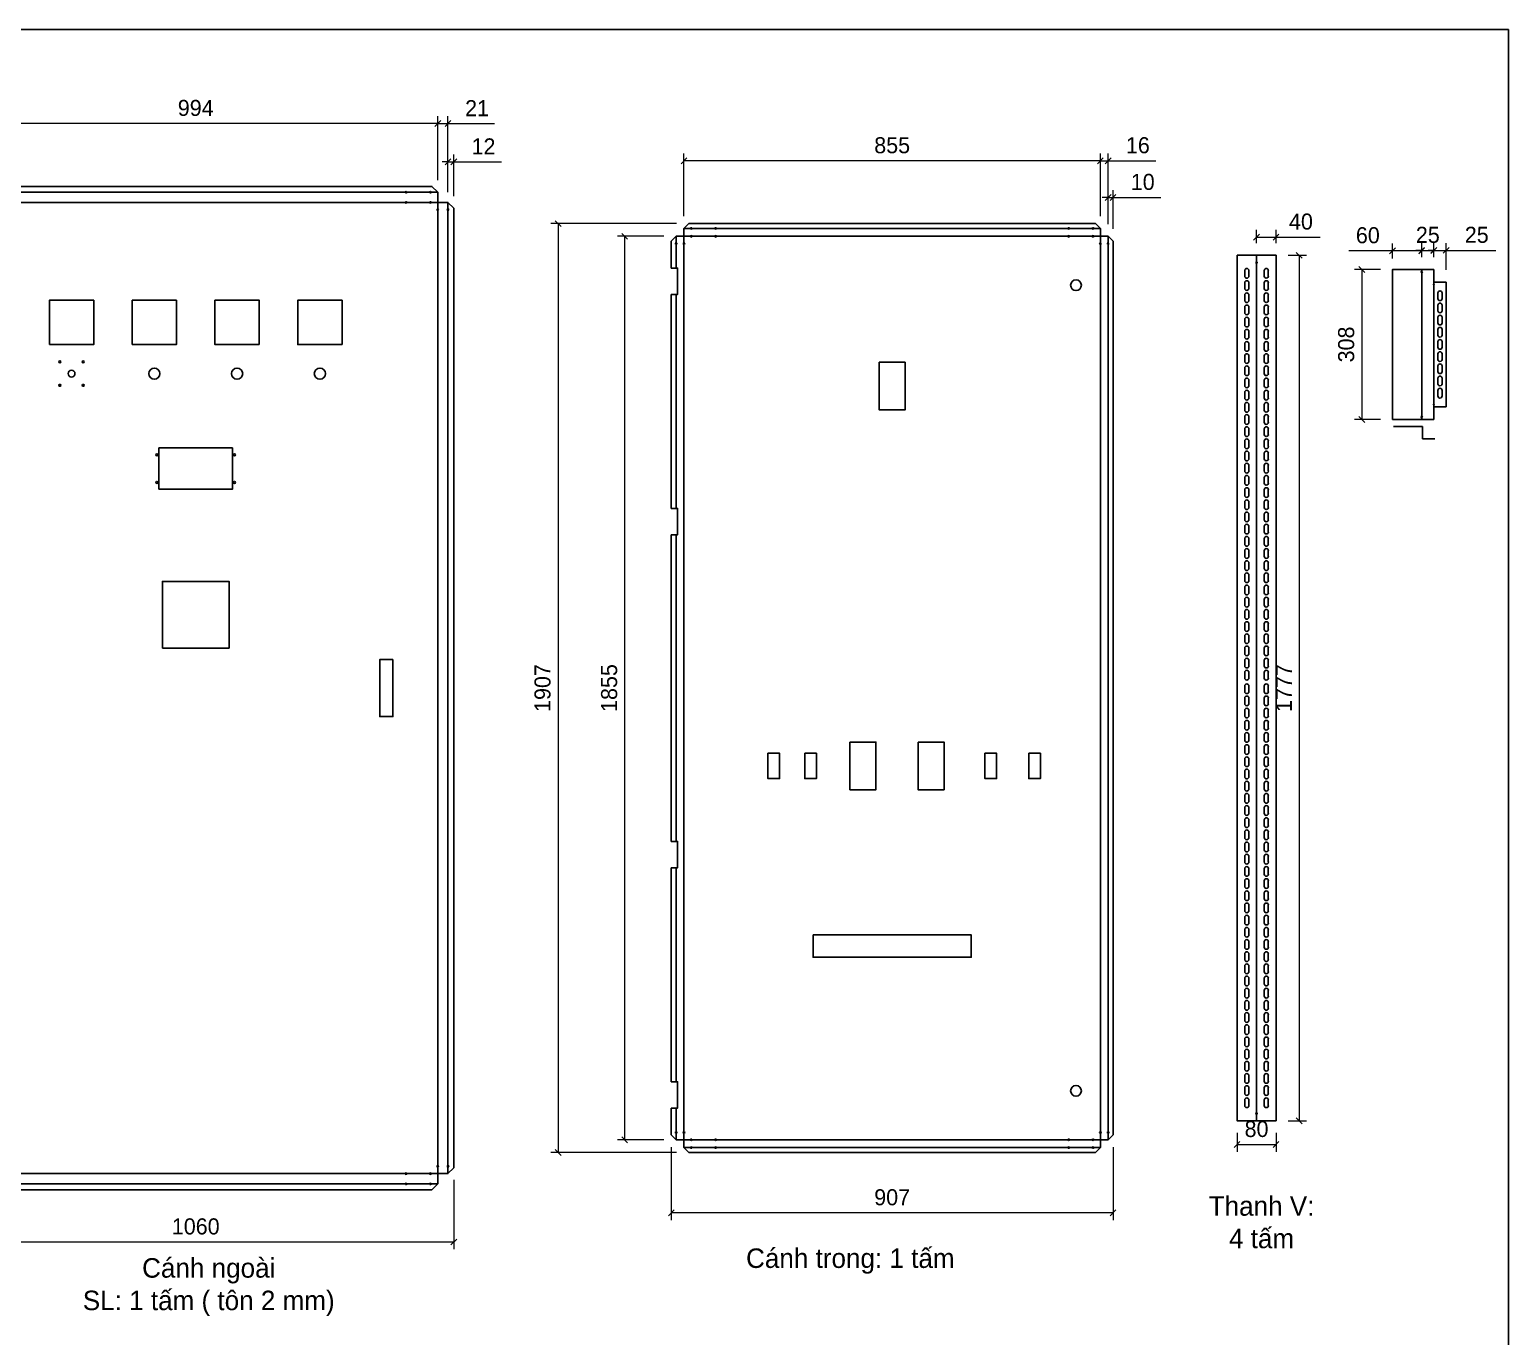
# Model space of a CAD drawing. Header units: millimetres. Extents: x 0 to 5930, y 0 to 4193.
# Drawn here: x 2893 to 5930, y 1510 to 4193 of the extents above; entities that cross this region are included whole.
import ezdxf
from ezdxf.enums import TextEntityAlignment as Align

# ---------------------------------------------------------------- set-up
doc = ezdxf.new("R2010")
doc.units = ezdxf.units.MM
for name, color, linetype in [('CNC', 7, 'Continuous'), ('CO', 1, 'Continuous'), ('DIM', 253, 'Continuous')]:
    doc.layers.add(name, color=color, linetype=linetype)
doc.styles.add('Tahoma (Input Text)', font='tahoma.ttf')
doc.dimstyles.new('Dim-33', dxfattribs={"dimtxt": 33, "dimasz": 12, "dimexe": 15, "dimexo": 25, "dimgap": 15, "dimtad": 1, "dimdec": 0, "dimtxsty": 'Standard', "dimblk": 'OBLIQUE', "dimcen": 10, "dimclrd": 5, "dimclre": 5, "dimclrt": 3, "dimazin": 3, "dimtfac": 1, "dimtdec": 0, "dimtmove": 0, "dimatfit": 3, "dimldrblk": 'OPEN30', "dimlwd": 9, "dimlwe": 9})

# ---------------------------------------------------------------- blocks, each defined once
blk = doc.blocks.new('f3daunguoc')
at = {"layer": 'CNC', "color": 2, "lineweight": -3}
blk.add_circle((0, 0), 1.5, dxfattribs=at)
blk = doc.blocks.new('*D65')
at = {"color": 0, "linetype": 'ByBlock', "lineweight": -2}
for p, q in [((3746.2, 3915.2), (3758.2, 3927.2)), ((3770.2, 3927.2), (3758.2, 3915.2))]:
    blk.add_line(p, q, dxfattribs=at)
at = {"layer": 'Defpoints', "color": 0, "transparency": 16777216}
for p in [(3764.2, 3921.2), (3752.2, 3837.8), (3764.2, 3825.8)]:
    blk.add_point(p, dxfattribs=at)
at = {"layer": 'DIM', "color": 5, "lineweight": 9, "transparency": 16777216}
for p, q in [((3752.2, 3921.2), (3740.2, 3921.2)), ((3752.2, 3862.8), (3752.2, 3936.2)), ((3752.2, 3921.2), (3764.2, 3921.2)), ((3764.2, 3850.8), (3764.2, 3936.2)), ((3764.2, 3921.2), (3862, 3921.2))]:
    blk.add_line(p, q, dxfattribs=at)
at = {"layer": 'DIM', "color": 3, "transparency": 16777216, "insert": (3825.1, 3952.8), "char_height": 33, "attachment_point": 5}
blk.add_mtext('12', dxfattribs=at)
blk = doc.blocks.new('_Oblique')
at = {"color": 0, "linetype": 'ByBlock', "lineweight": -2}
blk.add_line((-0.5, -0.5), (0.5, 0.5), dxfattribs=at)
blk = doc.blocks.new('_Open30')
at = {"color": 0, "linetype": 'ByBlock', "lineweight": -2}
for p, q in [((-1, 0.27), (0, 0)), ((0, 0), (-1, -0.27)), ((0, 0), (-1, 0))]:
    blk.add_line(p, q, dxfattribs=at)
blk = doc.blocks.new('*D66')
at = {"color": 0, "linetype": 'ByBlock', "lineweight": -2}
for p, q in [((3725.2, 3993.7), (3737.2, 4005.7)), ((3758.2, 4005.7), (3746.2, 3993.7))]:
    blk.add_line(p, q, dxfattribs=at)
at = {"layer": 'Defpoints', "color": 0, "transparency": 16777216}
for p in [(3752.2, 3999.7), (3731.2, 3858.8), (3752.2, 3834.1)]:
    blk.add_point(p, dxfattribs=at)
at = {"layer": 'DIM', "color": 5, "lineweight": 9, "transparency": 16777216}
for p, q in [((3731.2, 3883.8), (3731.2, 4014.7)), ((3752.2, 3859.1), (3752.2, 4014.7)), ((3731.2, 3999.7), (3719.2, 3999.7)), ((3731.2, 3999.7), (3752.2, 3999.7)), ((3752.2, 3999.7), (3847.7, 3999.7))]:
    blk.add_line(p, q, dxfattribs=at)
at = {"layer": 'DIM', "color": 3, "transparency": 16777216, "insert": (3811.9, 4031.3), "char_height": 33, "attachment_point": 5}
blk.add_mtext('21', dxfattribs=at)
blk = doc.blocks.new('*D67')
at = {"color": 0, "linetype": 'ByBlock', "lineweight": -2}
for p, q in [((2743.2, 4005.7), (2731.2, 3993.7)), ((3725.2, 3993.7), (3737.2, 4005.7))]:
    blk.add_line(p, q, dxfattribs=at)
at = {"layer": 'Defpoints', "color": 0, "transparency": 16777216}
for p in [(2737.2, 3999.7), (2737.2, 3858.8), (3731.2, 3858.8)]:
    blk.add_point(p, dxfattribs=at)
at = {"layer": 'DIM', "color": 5, "lineweight": 9, "transparency": 16777216}
for p, q in [((2737.2, 3883.8), (2737.2, 4014.7)), ((3731.2, 3883.8), (3731.2, 4014.7)), ((3731.2, 3999.7), (2737.2, 3999.7))]:
    blk.add_line(p, q, dxfattribs=at)
at = {"layer": 'DIM', "color": 3, "transparency": 16777216, "insert": (3234.2, 4031.6), "char_height": 33, "attachment_point": 5}
blk.add_mtext('994', dxfattribs=at)
blk = doc.blocks.new('*D68')
at = {"color": 0, "linetype": 'ByBlock', "lineweight": -2}
for p, q in [((2710.2, 1709.5), (2698.2, 1697.5)), ((3758.2, 1697.5), (3770.2, 1709.5))]:
    blk.add_line(p, q, dxfattribs=at)
at = {"layer": 'Defpoints', "color": 0, "transparency": 16777216}
for p in [(2704.2, 1855.8), (3764.2, 1855.8), (3764.2, 1703.5)]:
    blk.add_point(p, dxfattribs=at)
at = {"layer": 'DIM', "color": 5, "lineweight": 9, "transparency": 16777216}
for p, q in [((2704.2, 1830.8), (2704.2, 1688.5)), ((3764.2, 1830.8), (3764.2, 1688.5)), ((2704.2, 1703.5), (3764.2, 1703.5))]:
    blk.add_line(p, q, dxfattribs=at)
at = {"layer": 'DIM', "color": 3, "transparency": 16777216, "insert": (3234.2, 1735.3), "char_height": 33, "attachment_point": 5}
blk.add_mtext('1060', dxfattribs=at)
blk = doc.blocks.new('*D69')
at = {"color": 0, "linetype": 'ByBlock', "lineweight": -2}
for p, q in [((4216.7, 1769.3), (4204.7, 1757.3)), ((5111.7, 1757.3), (5123.7, 1769.3))]:
    blk.add_line(p, q, dxfattribs=at)
at = {"layer": 'Defpoints', "color": 0, "transparency": 16777216}
for p in [(4210.7, 1923.3), (5117.7, 1923.3), (4210.7, 1763.3)]:
    blk.add_point(p, dxfattribs=at)
at = {"layer": 'DIM', "color": 5, "lineweight": 9, "transparency": 16777216}
for p, q in [((4210.7, 1898.3), (4210.7, 1748.3)), ((5117.7, 1898.3), (5117.7, 1748.3)), ((5117.7, 1763.3), (4210.7, 1763.3))]:
    blk.add_line(p, q, dxfattribs=at)
at = {"layer": 'DIM', "color": 3, "transparency": 16777216, "insert": (4664.2, 1795.1), "char_height": 33, "attachment_point": 5}
blk.add_mtext('907', dxfattribs=at)
blk = doc.blocks.new('*D70')
at = {"color": 0, "linetype": 'ByBlock', "lineweight": -2}
for p, q in [((5101.7, 3841.9), (5113.7, 3853.9)), ((5123.7, 3853.9), (5111.7, 3841.9))]:
    blk.add_line(p, q, dxfattribs=at)
at = {"layer": 'Defpoints', "color": 0, "transparency": 16777216}
for p in [(5117.7, 3847.9), (5107.7, 3768.3), (5117.7, 3758.3)]:
    blk.add_point(p, dxfattribs=at)
at = {"layer": 'DIM', "color": 5, "lineweight": 9, "transparency": 16777216}
for p, q in [((5107.7, 3793.3), (5107.7, 3862.9)), ((5117.7, 3783.3), (5117.7, 3862.9)), ((5107.7, 3847.9), (5095.7, 3847.9)), ((5107.7, 3847.9), (5117.7, 3847.9)), ((5117.7, 3847.9), (5215.7, 3847.9))]:
    blk.add_line(p, q, dxfattribs=at)
at = {"layer": 'DIM', "color": 3, "transparency": 16777216, "insert": (5178.7, 3879.7), "char_height": 33, "attachment_point": 5}
blk.add_mtext('10', dxfattribs=at)
blk = doc.blocks.new('*D71')
at = {"color": 0, "linetype": 'ByBlock', "lineweight": -2}
for p, q in [((5085.7, 3917.2), (5097.7, 3929.2)), ((5113.7, 3929.2), (5101.7, 3917.2))]:
    blk.add_line(p, q, dxfattribs=at)
at = {"layer": 'Defpoints', "color": 0, "transparency": 16777216}
for p in [(5107.7, 3923.2), (5091.7, 3784.3), (5107.7, 3768.3)]:
    blk.add_point(p, dxfattribs=at)
at = {"layer": 'DIM', "color": 5, "lineweight": 9, "transparency": 16777216}
for p, q in [((5091.7, 3923.2), (5079.7, 3923.2)), ((5091.7, 3809.3), (5091.7, 3938.2)), ((5091.7, 3923.2), (5107.7, 3923.2)), ((5107.7, 3793.3), (5107.7, 3938.2)), ((5107.7, 3923.2), (5205.8, 3923.2))]:
    blk.add_line(p, q, dxfattribs=at)
at = {"layer": 'DIM', "color": 3, "transparency": 16777216, "insert": (5168.7, 3955), "char_height": 33, "attachment_point": 5}
blk.add_mtext('16', dxfattribs=at)
blk = doc.blocks.new('*D72')
at = {"color": 0, "linetype": 'ByBlock', "lineweight": -2}
for p, q in [((4242.7, 3929.2), (4230.7, 3917.2)), ((5085.7, 3917.2), (5097.7, 3929.2))]:
    blk.add_line(p, q, dxfattribs=at)
at = {"layer": 'Defpoints', "color": 0, "transparency": 16777216}
for p in [(4236.7, 3923.2), (4236.7, 3784.3), (5091.7, 3784.3)]:
    blk.add_point(p, dxfattribs=at)
at = {"layer": 'DIM', "color": 5, "lineweight": 9, "transparency": 16777216}
for p, q in [((4236.7, 3809.3), (4236.7, 3938.2)), ((5091.7, 3923.2), (4236.7, 3923.2)), ((5091.7, 3809.3), (5091.7, 3938.2))]:
    blk.add_line(p, q, dxfattribs=at)
at = {"layer": 'DIM', "color": 3, "transparency": 16777216, "insert": (4664.2, 3955), "char_height": 33, "attachment_point": 5}
blk.add_mtext('855', dxfattribs=at)
blk = doc.blocks.new('*D73')
at = {"color": 0, "linetype": 'ByBlock', "lineweight": -2}
for p, q in [((3984.3, 3788.3), (3972.3, 3800.3)), ((3972.3, 1893.3), (3984.3, 1881.3))]:
    blk.add_line(p, q, dxfattribs=at)
at = {"layer": 'Defpoints', "color": 0, "transparency": 16777216}
for p in [(4246.7, 3794.3), (3978.3, 1887.3), (4246.7, 1887.3)]:
    blk.add_point(p, dxfattribs=at)
at = {"layer": 'DIM', "color": 5, "lineweight": 9, "transparency": 16777216}
for p, q in [((4221.7, 3794.3), (3963.3, 3794.3)), ((3978.3, 3794.3), (3978.3, 1887.3)), ((4221.7, 1887.3), (3963.3, 1887.3))]:
    blk.add_line(p, q, dxfattribs=at)
at = {"layer": 'DIM', "color": 3, "transparency": 16777216, "insert": (3946.4, 2840.8), "char_height": 33, "attachment_point": 5, "rotation": 90}
blk.add_mtext('1907', dxfattribs=at)
blk = doc.blocks.new('*D74')
at = {"color": 0, "linetype": 'ByBlock', "lineweight": -2}
for p, q in [((4121, 3762.3), (4109, 3774.3)), ((4109, 1919.3), (4121, 1907.3))]:
    blk.add_line(p, q, dxfattribs=at)
at = {"layer": 'Defpoints', "color": 0, "transparency": 16777216}
for p in [(4115, 3768.3), (4220.7, 3768.3), (4220.7, 1913.3)]:
    blk.add_point(p, dxfattribs=at)
at = {"layer": 'DIM', "color": 5, "lineweight": 9, "transparency": 16777216}
for p, q in [((4195.7, 3768.3), (4100, 3768.3)), ((4115, 1913.3), (4115, 3768.3)), ((4195.7, 1913.3), (4100, 1913.3))]:
    blk.add_line(p, q, dxfattribs=at)
at = {"layer": 'DIM', "color": 3, "transparency": 16777216, "insert": (4083.2, 2840.8), "char_height": 33, "attachment_point": 5, "rotation": 90}
blk.add_mtext('1855', dxfattribs=at)
blk = doc.blocks.new('*D75')
at = {"color": 0, "linetype": 'ByBlock', "lineweight": -2}
for p, q in [((5506.1, 3723.3), (5494.1, 3735.3)), ((5494.1, 1958.3), (5506.1, 1946.3))]:
    blk.add_line(p, q, dxfattribs=at)
at = {"layer": 'Defpoints', "color": 0, "transparency": 16777216}
for p in [(5452.4, 3729.3), (5452.4, 1952.3), (5500.1, 1952.3)]:
    blk.add_point(p, dxfattribs=at)
at = {"layer": 'DIM', "color": 5, "lineweight": 9, "transparency": 16777216}
for p, q in [((5477.4, 3729.3), (5515.1, 3729.3)), ((5500.1, 3729.3), (5500.1, 1952.3)), ((5477.4, 1952.3), (5515.1, 1952.3))]:
    blk.add_line(p, q, dxfattribs=at)
at = {"layer": 'DIM', "color": 3, "transparency": 16777216, "insert": (5468.5, 2840.8), "char_height": 33, "attachment_point": 5, "rotation": 90}
blk.add_mtext('1777', dxfattribs=at)
blk = doc.blocks.new('*D76')
at = {"color": 0, "linetype": 'ByBlock', "lineweight": -2}
for p, q in [((5378.4, 1909.5), (5366.4, 1897.5)), ((5446.4, 1897.5), (5458.4, 1909.5))]:
    blk.add_line(p, q, dxfattribs=at)
at = {"layer": 'Defpoints', "color": 0, "transparency": 16777216}
for p in [(5372.4, 1952.3), (5452.4, 1952.3), (5452.4, 1903.5)]:
    blk.add_point(p, dxfattribs=at)
at = {"layer": 'DIM', "color": 5, "lineweight": 9, "transparency": 16777216}
for p, q in [((5372.4, 1927.3), (5372.4, 1888.5)), ((5452.4, 1927.3), (5452.4, 1888.5)), ((5372.4, 1903.5), (5452.4, 1903.5))]:
    blk.add_line(p, q, dxfattribs=at)
at = {"layer": 'DIM', "color": 3, "transparency": 16777216, "insert": (5412.4, 1935.3), "char_height": 33, "attachment_point": 5}
blk.add_mtext('80', dxfattribs=at)
blk = doc.blocks.new('*D77')
at = {"color": 0, "linetype": 'ByBlock', "lineweight": -2}
for p, q in [((5418.4, 3772.5), (5406.4, 3760.5)), ((5446.4, 3760.5), (5458.4, 3772.5))]:
    blk.add_line(p, q, dxfattribs=at)
at = {"layer": 'Defpoints', "color": 0, "transparency": 16777216}
for p in [(5452.4, 3766.5), (5412.4, 3729.3), (5452.4, 3729.3)]:
    blk.add_point(p, dxfattribs=at)
at = {"layer": 'DIM', "color": 5, "lineweight": 9, "transparency": 16777216}
for p, q in [((5412.4, 3754.3), (5412.4, 3781.5)), ((5412.4, 3766.5), (5452.4, 3766.5)), ((5452.4, 3754.3), (5452.4, 3781.5)), ((5452.4, 3766.5), (5542.9, 3766.5))]:
    blk.add_line(p, q, dxfattribs=at)
at = {"layer": 'DIM', "color": 3, "transparency": 16777216, "insert": (5503.6, 3798.3), "char_height": 33, "attachment_point": 5}
blk.add_mtext('40', dxfattribs=at)
blk = doc.blocks.new('ovan8.5x20')
at = {"layer": 'CNC', "color": 2, "lineweight": -3}
for p, q in [((5.7, 4.2), (-5.8, 4.2)), ((-5.8, -4.2), (5.7, -4.2))]:
    blk.add_line(p, q, dxfattribs=at)
for centre, start, end in [((-5.8, 0), 90, 270), ((5.7, 0), 270, 90)]:
    blk.add_arc(centre, 4.25, start, end, dxfattribs=at)
blk = doc.blocks.new('*D78')
at = {"color": 0, "linetype": 'ByBlock', "lineweight": -2}
for p, q in [((5770.6, 3733.3), (5782.6, 3745.3)), ((5807.6, 3745.3), (5795.6, 3733.3))]:
    blk.add_line(p, q, dxfattribs=at)
at = {"layer": 'Defpoints', "color": 0, "transparency": 16777216}
for p in [(5801.6, 3739.3), (5776.6, 3700.2), (5801.6, 3674.2)]:
    blk.add_point(p, dxfattribs=at)
at = {"layer": 'DIM', "color": 5, "lineweight": 9, "transparency": 16777216}
for p, q in [((5776.6, 3739.3), (5764.6, 3739.3)), ((5776.6, 3725.2), (5776.6, 3754.3)), ((5776.6, 3739.3), (5801.6, 3739.3)), ((5801.6, 3699.2), (5801.6, 3754.3)), ((5801.6, 3739.3), (5903.6, 3739.3))]:
    blk.add_line(p, q, dxfattribs=at)
at = {"layer": 'DIM', "color": 3, "transparency": 16777216, "insert": (5864.6, 3771.1), "char_height": 33, "attachment_point": 5}
blk.add_mtext('25', dxfattribs=at)
blk = doc.blocks.new('*D79')
at = {"color": 0, "linetype": 'ByBlock', "lineweight": -2}
for p, q in [((5745.6, 3733.1), (5757.6, 3745.1)), ((5782.6, 3745.1), (5770.6, 3733.1))]:
    blk.add_line(p, q, dxfattribs=at)
at = {"layer": 'Defpoints', "color": 0, "transparency": 16777216}
for p in [(5776.6, 3739.1), (5751.6, 3700.2), (5776.6, 3700.2)]:
    blk.add_point(p, dxfattribs=at)
at = {"layer": 'DIM', "color": 5, "lineweight": 9, "transparency": 16777216}
for p, q in [((5751.6, 3739.1), (5739.6, 3739.1)), ((5751.6, 3725.2), (5751.6, 3754.1)), ((5751.6, 3739.1), (5776.6, 3739.1)), ((5776.6, 3725.2), (5776.6, 3754.1)), ((5776.6, 3739.1), (5788.6, 3739.1))]:
    blk.add_line(p, q, dxfattribs=at)
at = {"layer": 'DIM', "color": 3, "transparency": 16777216, "insert": (5764.1, 3771), "char_height": 33, "attachment_point": 5}
blk.add_mtext('25', dxfattribs=at)
blk = doc.blocks.new('*D80')
at = {"color": 0, "linetype": 'ByBlock', "lineweight": -2}
for p, q in [((5634.5, 3694.2), (5622.5, 3706.2)), ((5622.5, 3398.2), (5634.5, 3386.2))]:
    blk.add_line(p, q, dxfattribs=at)
at = {"layer": 'Defpoints', "color": 0, "transparency": 16777216}
for p in [(5691.6, 3700.2), (5628.5, 3392.2), (5691.6, 3392.2)]:
    blk.add_point(p, dxfattribs=at)
at = {"layer": 'DIM', "color": 5, "lineweight": 9, "transparency": 16777216}
for p, q in [((5666.6, 3700.2), (5613.5, 3700.2)), ((5628.5, 3700.2), (5628.5, 3392.2)), ((5666.6, 3392.2), (5613.5, 3392.2))]:
    blk.add_line(p, q, dxfattribs=at)
at = {"layer": 'DIM', "color": 3, "transparency": 16777216, "insert": (5596.6, 3546.2), "char_height": 33, "attachment_point": 5, "rotation": 90}
blk.add_mtext('308', dxfattribs=at)
blk = doc.blocks.new('*D81')
at = {"color": 0, "linetype": 'ByBlock', "lineweight": -2}
for p, q in [((5697.6, 3744.4), (5685.6, 3732.4)), ((5745.6, 3732.4), (5757.6, 3744.4))]:
    blk.add_line(p, q, dxfattribs=at)
at = {"layer": 'Defpoints', "color": 0, "transparency": 16777216}
for p in [(5691.6, 3738.4), (5691.6, 3698), (5751.6, 3700.2)]:
    blk.add_point(p, dxfattribs=at)
at = {"layer": 'DIM', "color": 5, "lineweight": 9, "transparency": 16777216}
for p, q in [((5691.6, 3738.4), (5602.2, 3738.4)), ((5691.6, 3723), (5691.6, 3753.4)), ((5751.6, 3738.4), (5691.6, 3738.4)), ((5751.6, 3725.2), (5751.6, 3753.4))]:
    blk.add_line(p, q, dxfattribs=at)
at = {"layer": 'DIM', "color": 3, "transparency": 16777216, "insert": (5640.9, 3770.2), "char_height": 33, "attachment_point": 5}
blk.add_mtext('60', dxfattribs=at)
blk = doc.blocks.new('A$C143B6121')
at = {"color": 2}
for p, q in [((3.2, 8.5), (14.7, 8.5)), ((3.2, 0), (14.7, 0))]:
    blk.add_line(p, q, dxfattribs=at)
for centre, start, end in [((3.2, 4.3), 90, 270), ((14.7, 4.3), 270, 90)]:
    blk.add_arc(centre, 4.25, start, end, dxfattribs=at)
blk = doc.blocks.new('khungtenAsean2')
at = {"color": 7}
blk.add_lwpolyline([(0, 0), (2970, 0), (2970, -2100), (0, -2100)], close=True, dxfattribs=at)
at = {"color": 1, "style": 'Tahoma (Input Text)', "flags": 8}
for tag, p in [('#01', (137.1, -2021.3)), ('#03', (506.6, -2019.3)), ('#05', (1106.6, -2021.3)), ('#07', (1834.7, -2021.3)), ('#09', (2146.7, -2021.3)), ('#02', (98.5, -2081.3)), ('#04', (486.1, -2081.3)), ('#06', (1065.3, -2081.3)), ('#08', (1817.4, -2081.3)), ('#10', (2146.7, -2081.3))]:
    blk.add_attdef(tag, p, '', height=25, dxfattribs=at)
blk.add_attdef('#11', text='', height=25, dxfattribs=at).set_placement((2915, -2067.3), align=Align.CENTER)

msp = doc.modelspace()

# ---------------------------------------------------------------- linework, layer by layer
at = {"color": 7}
for p, q in [((5412.4, 3729.3), (5412.4, 1952.3)), ((5691.6, 3392.2), (5691.6, 3700.2)), ((5751.6, 3392.2), (5751.6, 3700.2)), ((5776.6, 3392.2), (5776.6, 3700.2)), ((5776.6, 3674.2), (5801.6, 3674.2)), ((5801.6, 3418.2), (5801.6, 3674.2)), ((5776.6, 3418.2), (5801.6, 3418.2)), ((5693.5, 3377.7), (5753.5, 3377.7)), ((5753.5, 3377.7), (5753.5, 3352.7)), ((5753.5, 3352.7), (5778.5, 3352.7))]:
    msp.add_line(p, q, dxfattribs=at)
for points in [[(2704.2, 1939.8), (2704.2, 1855.8), (2716.2, 1843.8), (2737.2, 1843.8), (2737.2, 1822.8), (2749.2, 1810.8), (3719.2, 1810.8), (3731.2, 1822.8), (3731.2, 1843.8), (3752.2, 1843.8), (3764.2, 1855.8), (3764.2, 3825.8), (3752.2, 3837.8), (3731.2, 3837.8), (3731.2, 3858.8), (3719.2, 3870.8), (2749.2, 3870.8), (2737.2, 3858.8), (2737.2, 3837.8), (2716.2, 3837.8), (2704.2, 3825.8), (2704.2, 3741.8)], [(3731.2, 3858.8), (2737.2, 3858.8)], [(3752.2, 1843.8), (3752.2, 3837.8)], [(4210.7, 1978.5), (4210.7, 1923.3), (4220.7, 1913.3), (4236.7, 1913.3), (4236.7, 1897.3), (4246.7, 1887.3), (5081.7, 1887.3), (5091.7, 1897.3), (5091.7, 1913.3), (5107.7, 1913.3), (5117.7, 1923.3), (5117.7, 3758.3), (5107.7, 3768.3), (5091.7, 3768.3), (5091.7, 3784.3), (5081.7, 3794.3), (4246.7, 3794.3), (4236.7, 3784.3), (4236.7, 3768.3), (4220.7, 3768.3), (4210.7, 3758.3), (4210.7, 3703)], [(4220.7, 3768.3), (4220.7, 3703)], [(5091.7, 3784.3), (4236.7, 3784.3)], [(5107.7, 1913.3), (5107.7, 3768.3)], [(5776.6, 3392.2), (5691.6, 3392.2), (5691.6, 3700.2), (5776.6, 3700.2)], [(4210.7, 3649), (4210.7, 3209.5)], [(4220.7, 3649), (4220.7, 3209.5)], [(5801.6, 3674.2), (5801.6, 3418.2)], [(4210.7, 3155.5), (4210.7, 2526)], [(4220.7, 3155.5), (4220.7, 2526)], [(4210.7, 2472), (4210.7, 2032.5)], [(4220.7, 2472), (4220.7, 2032.5)], [(4220.7, 1978.5), (4220.7, 1913.3)], [(4236.7, 1897.3), (5091.7, 1897.3)], [(2737.2, 1822.8), (3731.2, 1822.8)]]:
    msp.add_lwpolyline(points, dxfattribs=at)
for points in [[(3731.2, 3837.8), (2737.2, 3837.8), (2737.2, 1843.8), (3731.2, 1843.8)], [(5091.7, 3768.3), (4236.7, 3768.3), (4236.7, 1913.3), (5091.7, 1913.3)], [(5372.4, 3729.3), (5452.4, 3729.3), (5452.4, 1952.3), (5372.4, 1952.3)]]:
    msp.add_lwpolyline(points, close=True, dxfattribs=at)
at = {"color": 2}
for points in [[(4210.7, 3649), (4223.7, 3649), (4223.7, 3703), (4210.7, 3703)], [(4210.7, 3209.5), (4223.7, 3209.5), (4223.7, 3155.5), (4210.7, 3155.5)], [(4210.7, 2472), (4223.7, 2472), (4223.7, 2526), (4210.7, 2526)], [(4210.7, 2032.5), (4223.7, 2032.5), (4223.7, 1978.5), (4210.7, 1978.5)]]:
    msp.add_lwpolyline(points, dxfattribs=at)
at = {"color": 2, "ltscale": 300}
for points in [[(2933.7, 3545.8), (3024.7, 3545.8), (3024.7, 3636.8), (2933.7, 3636.8)], [(3103.7, 3545.8), (3194.7, 3545.8), (3194.7, 3636.8), (3103.7, 3636.8)], [(3364.7, 3545.8), (3273.7, 3545.8), (3273.7, 3636.8), (3364.7, 3636.8)], [(3534.7, 3545.8), (3443.7, 3545.8), (3443.7, 3636.8), (3534.7, 3636.8)], [(3158.7, 3248.8), (3309.7, 3248.8), (3309.7, 3333.8), (3158.7, 3333.8)], [(3165.7, 2922.8), (3302.7, 2922.8), (3302.7, 3059.8), (3165.7, 3059.8)]]:
    msp.add_lwpolyline(points, close=True, dxfattribs=at)
at = {"color": 2}
msp.add_lwpolyline([(3639.1, 2899.3), (3612.1, 2899.3), (3612.1, 2782.3), (3639.1, 2782.3)], close=True, dxfattribs=at)
for centre, radius in [((5041.7, 3667.8), 11), ((5751.6, 3695.2), 1.5), ((5776.6, 3669.2), 1), ((5776.6, 3423.2), 1), ((5751.6, 3397.2), 1.5), ((5041.7, 2013.8), 11)]:
    msp.add_circle(centre, radius, dxfattribs=at)
at = {"color": 2, "ltscale": 300}
for centre, radius in [((2955.2, 3510.3), 2), ((2979.2, 3486.3), 7), ((3003.2, 3510.3), 2), ((3149.2, 3486.3), 11.5), ((3319.2, 3486.3), 11.5), ((3489.2, 3486.3), 11.5), ((2955.2, 3462.3), 2), ((3003.2, 3462.3), 2), ((3154.6, 3319.6), 2), ((3313.8, 3319.6), 2), ((3154.6, 3263), 2), ((3313.8, 3263), 2)]:
    msp.add_circle(centre, radius, dxfattribs=at)
at = {"layer": 'CO', "color": 2, "linetype": 'Continuous'}
for points in [[(4637.6, 3509.8), (4690.8, 3509.8), (4690.8, 3411.8), (4637.6, 3411.8)], [(4409.2, 2706.9), (4433.2, 2706.9), (4433.2, 2654.9), (4409.2, 2654.9)], [(4484.7, 2706.9), (4508.7, 2706.9), (4508.7, 2654.9), (4484.7, 2654.9)], [(4577.6, 2729.9), (4630.8, 2729.9), (4630.8, 2631.9), (4577.6, 2631.9)], [(4717.6, 2729.9), (4770.8, 2729.9), (4770.8, 2631.9), (4717.6, 2631.9)], [(4854.5, 2706.9), (4878.5, 2706.9), (4878.5, 2654.9), (4854.5, 2654.9)], [(4944.7, 2706.9), (4968.7, 2706.9), (4968.7, 2654.9), (4944.7, 2654.9)], [(4501.7, 2334), (4826.7, 2334), (4826.7, 2288), (4501.7, 2288)]]:
    msp.add_lwpolyline(points, close=True, dxfattribs=at)

# ---------------------------------------------------------------- block references
at = {"color": 7, "xscale": 1.996500000008381, "yscale": 1.996500000008381, "zscale": 1.996500000008381}
msp.add_blockref('khungtenAsean2', (0, 4192.7), dxfattribs=at)
at = {"lineweight": -3, "rotation": 180}
for p in [(3666.2, 3858.8), (3716.2, 3858.8), (3666.2, 3837.8), (3716.2, 3837.8), (3731.2, 3822.8), (3752.2, 3822.8), (5026.7, 3784.3), (5026.7, 3768.3), (5076.7, 3784.3), (5076.7, 3768.3), (5091.7, 3753.3), (5107.7, 3753.3)]:
    msp.add_blockref('f3daunguoc', p, dxfattribs=at)
at = {"lineweight": -3, "xscale": -1, "rotation": 180}
for p in [(4251.7, 3784.3), (4251.7, 3768.3), (4301.7, 3784.3), (4301.7, 3768.3), (4220.7, 3753.3), (4236.7, 3753.3), (5412.4, 3714.3)]:
    msp.add_blockref('f3daunguoc', p, dxfattribs=at)
at = {"color": 7, "xscale": -1, "rotation": 270}
for p in [(5784.8, 3637.2), (5784.8, 3612.2)]:
    msp.add_blockref('A$C143B6121', p, dxfattribs=at)
at = {"color": 7, "rotation": 270}
for p in [(5784.8, 3605.2), (5784.8, 3580.2), (5784.8, 3555.2), (5784.8, 3530.2), (5784.8, 3505.2), (5784.8, 3480.2), (5784.8, 3455.2)]:
    msp.add_blockref('A$C143B6121', p, dxfattribs=at)
at = {"lineweight": -3}
for p in [(5412.4, 1967.3), (4220.7, 1928.3), (4236.7, 1928.3), (4251.7, 1913.3), (4301.7, 1913.3), (4251.7, 1897.3), (4301.7, 1897.3)]:
    msp.add_blockref('f3daunguoc', p, dxfattribs=at)
at = {"lineweight": -3, "xscale": -1}
for p in [(5026.7, 1913.3), (5076.7, 1913.3), (5091.7, 1928.3), (5107.7, 1928.3), (5026.7, 1897.3), (5076.7, 1897.3), (3731.2, 1858.8), (3752.2, 1858.8), (3666.2, 1843.8), (3666.2, 1822.8), (3716.2, 1843.8), (3716.2, 1822.8)]:
    msp.add_blockref('f3daunguoc', p, dxfattribs=at)
at = {"layer": 'CNC', "lineweight": -3, "xscale": -1}
for p, rotation in [((5392.4, 3692.1), 90), ((5392.4, 3667.1), 90), ((5392.4, 3642.1), 90), ((5392.4, 3617.1), 90), ((5392.4, 3592.1), 90), ((5392.4, 3567.1), 90), ((5392.4, 3542.1), 90), ((5392.4, 3517.1), 90), ((5392.4, 3492.1), 90), ((5392.4, 3467.1), 90), ((5392.4, 3442.1), 90), ((5392.4, 3417.1), 90), ((5392.4, 3392.1), 90), ((5392.4, 3367.1), 90), ((5392.4, 3342.1), 90), ((5392.4, 3317.1), 90), ((5392.4, 3292.1), 90), ((5392.4, 3267.1), 90), ((5392.4, 3242.1), 90), ((5392.4, 3217.1), 90), ((5432.4, 3192.1), 270), ((5432.4, 3167.1), 270), ((5432.4, 3142.1), 270), ((5432.4, 3117.1), 270), ((5432.4, 3092.1), 270), ((5392.4, 3067.1), 90), ((5392.4, 3042.1), 90), ((5392.4, 3017.1), 90), ((5432.4, 2992.1), 270), ((5432.4, 2967.1), 270), ((5432.4, 2942.1), 270), ((5432.4, 2917.1), 270), ((5432.4, 2892.1), 270), ((5392.4, 2867.1), 90), ((5432.4, 2839.4), 270), ((5432.4, 2814.4), 270), ((5392.4, 2789.4), 90), ((5392.4, 2764.4), 90), ((5392.4, 2739.4), 90), ((5392.4, 2714.4), 90), ((5392.4, 2689.4), 90), ((5432.4, 2664.4), 270), ((5432.4, 2639.4), 270), ((5432.4, 2614.4), 270), ((5392.4, 2589.4), 90), ((5392.4, 2564.4), 90), ((5392.4, 2539.4), 90), ((5392.4, 2514.4), 90), ((5392.4, 2489.4), 90), ((5432.4, 2464.4), 270), ((5432.4, 2439.4), 270), ((5432.4, 2414.4), 270), ((5432.4, 2389.4), 270), ((5432.4, 2364.4), 270), ((5432.4, 2339.4), 270), ((5432.4, 2314.4), 270), ((5432.4, 2289.4), 270), ((5432.4, 2264.4), 270), ((5432.4, 2239.4), 270), ((5432.4, 2214.4), 270), ((5432.4, 2189.4), 270), ((5432.4, 2164.4), 270), ((5432.4, 2139.4), 270), ((5432.4, 2114.4), 270), ((5432.4, 2089.4), 270), ((5432.4, 2064.4), 270), ((5432.4, 2039.4), 270), ((5432.4, 2014.4), 270), ((5432.4, 1989.4), 270)]:
    msp.add_blockref('ovan8.5x20', p, dxfattribs=dict(at, rotation=rotation))
at = {"layer": 'CNC', "lineweight": -3}
for p, rotation in [((5432.4, 3692.1), 270), ((5432.4, 3667.1), 270), ((5432.4, 3642.1), 270), ((5432.4, 3617.1), 270), ((5432.4, 3592.1), 270), ((5432.4, 3567.1), 270), ((5432.4, 3542.1), 270), ((5432.4, 3517.1), 270), ((5432.4, 3492.1), 270), ((5432.4, 3467.1), 270), ((5432.4, 3442.1), 270), ((5432.4, 3417.1), 270), ((5432.4, 3392.1), 270), ((5432.4, 3367.1), 270), ((5432.4, 3342.1), 270), ((5432.4, 3317.1), 270), ((5432.4, 3292.1), 270), ((5432.4, 3267.1), 270), ((5432.4, 3242.1), 270), ((5432.4, 3217.1), 270), ((5392.4, 3192.1), 90), ((5392.4, 3167.1), 90), ((5392.4, 3142.1), 90), ((5392.4, 3117.1), 90), ((5392.4, 3092.1), 90), ((5432.4, 3067.1), 270), ((5432.4, 3042.1), 270), ((5432.4, 3017.1), 270), ((5392.4, 2992.1), 90), ((5392.4, 2967.1), 90), ((5392.4, 2942.1), 90), ((5392.4, 2917.1), 90), ((5392.4, 2892.1), 90), ((5432.4, 2867.1), 270), ((5392.4, 2839.4), 90), ((5392.4, 2814.4), 90), ((5432.4, 2789.4), 270), ((5432.4, 2764.4), 270), ((5432.4, 2739.4), 270), ((5432.4, 2714.4), 270), ((5392.4, 2664.4), 90), ((5432.4, 2689.4), 270), ((5392.4, 2639.4), 90), ((5392.4, 2614.4), 90), ((5432.4, 2589.4), 270), ((5432.4, 2564.4), 270), ((5432.4, 2539.4), 270), ((5432.4, 2514.4), 270), ((5432.4, 2489.4), 270), ((5392.4, 2464.4), 90), ((5392.4, 2439.4), 90), ((5392.4, 2414.4), 90), ((5392.4, 2389.4), 90), ((5392.4, 2364.4), 90), ((5392.4, 2339.4), 90), ((5392.4, 2314.4), 90), ((5392.4, 2289.4), 90), ((5392.4, 2264.4), 90), ((5392.4, 2239.4), 90), ((5392.4, 2214.4), 90), ((5392.4, 2189.4), 90), ((5392.4, 2164.4), 90), ((5392.4, 2139.4), 90), ((5392.4, 2114.4), 90), ((5392.4, 2089.4), 90), ((5392.4, 2064.4), 90), ((5392.4, 2039.4), 90), ((5392.4, 2014.4), 90), ((5392.4, 1989.4), 90)]:
    msp.add_blockref('ovan8.5x20', p, dxfattribs=dict(at, rotation=rotation))

# ---------------------------------------------------------------- texts
at = {"color": 2, "char_height": 40, "width": 775, "attachment_point": 5}
for s, insert in [('Thanh V: \\P4 tấm', (5422.7, 1743.8)), ('Cánh ngoài^JSL: 1 tấm ( tôn 2 mm)', (3260.9, 1610.9)), ('Cánh trong: 1 tấm', (4578.3, 1664.2))]:
    msp.add_mtext(s, dxfattribs=dict(at, insert=insert))

# ---------------------------------------------------------------- dimensions: what is measured, and where the dimension line sits
at = {"layer": 'DIM', "color": 2}
for base, p1, p2, picture, middle in [((2737.2, 3999.7), (3731.2, 3858.8), (2737.2, 3858.8), '*D67', (3234.2, 4031.6)), ((3752.2, 3999.7), (3731.2, 3858.8), (3752.2, 3834.1), '*D66', (3811.9, 4031.3)), ((3764.2, 3921.2), (3752.2, 3837.8), (3764.2, 3825.8), '*D65', (3825.1, 3952.8)), ((4236.7, 3923.2), (5091.7, 3784.3), (4236.7, 3784.3), '*D72', (4664.2, 3955)), ((5107.7, 3923.2), (5091.7, 3784.3), (5107.7, 3768.3), '*D71', (5168.7, 3955)), ((5117.7, 3847.9), (5107.7, 3768.3), (5117.7, 3758.3), '*D70', (5178.7, 3879.7)), ((3764.2, 1703.5), (2704.2, 1855.8), (3764.2, 1855.8), '*D68', (3234.2, 1735.3))]:
    dim = msp.add_linear_dim(base=base, p1=p1, p2=p2, dimstyle='Dim-33', dxfattribs=at)
    dim.commit()
    dim.dimension.update_dxf_attribs({"geometry": picture, "text_midpoint": middle})
for base, p1, p2, picture, middle in [((3978.3, 1887.3), (4246.7, 3794.3), (4246.7, 1887.3), '*D73', (3946.4, 2840.8)), ((4115, 3768.3), (4220.7, 1913.3), (4220.7, 3768.3), '*D74', (4083.2, 2840.8))]:
    dim = msp.add_linear_dim(base=base, p1=p1, p2=p2, angle=90, dimstyle='Dim-33', dxfattribs=at)
    dim.commit()
    dim.dimension.update_dxf_attribs({"geometry": picture, "text_midpoint": middle})
at = {"layer": 'DIM', "color": 7}
for base, p1, p2, picture, middle in [((5452.4, 3766.5), (5412.4, 3729.3), (5452.4, 3729.3), '*D77', (5503.6, 3798.3)), ((5691.6, 3738.4), (5751.6, 3700.2), (5691.6, 3698), '*D81', (5640.9, 3770.2)), ((5801.6, 3739.3), (5776.6, 3700.2), (5801.6, 3674.2), '*D78', (5864.6, 3771.1)), ((5452.4, 1903.5), (5372.4, 1952.3), (5452.4, 1952.3), '*D76', (5412.4, 1935.3))]:
    dim = msp.add_linear_dim(base=base, p1=p1, p2=p2, dimstyle='Dim-33', dxfattribs=at)
    dim.commit()
    dim.dimension.update_dxf_attribs({"geometry": picture, "text_midpoint": middle})
dim = msp.add_linear_dim(base=(5776.6, 3739.1), p1=(5751.6, 3700.2), p2=(5776.6, 3700.2), dimstyle='Dim-33', dxfattribs=at)
dim.commit()
dim.dimension.update_dxf_attribs({"geometry": '*D79', "text_midpoint": (5764.1, 3739.1), "dimtype": 160})
for base, p1, p2, picture, middle in [((5500.1, 1952.3), (5452.4, 3729.3), (5452.4, 1952.3), '*D75', (5468.5, 2840.8)), ((5628.5, 3392.2), (5691.6, 3700.2), (5691.6, 3392.2), '*D80', (5596.6, 3546.2))]:
    dim = msp.add_linear_dim(base=base, p1=p1, p2=p2, angle=90, dimstyle='Dim-33', dxfattribs=at)
    dim.commit()
    dim.dimension.update_dxf_attribs({"geometry": picture, "text_midpoint": middle})
at = {"layer": 'DIM', "color": 2}
dim = msp.add_linear_dim(base=(4210.7, 1763.3), p1=(5117.7, 1923.3), p2=(4210.7, 1923.3), angle=180, dimstyle='Dim-33', dxfattribs=at)
dim.commit()
dim.dimension.update_dxf_attribs({"geometry": '*D69', "text_midpoint": (4664.2, 1763.3), "dimtype": 160})

doc.saveas('drawing.dxf')
